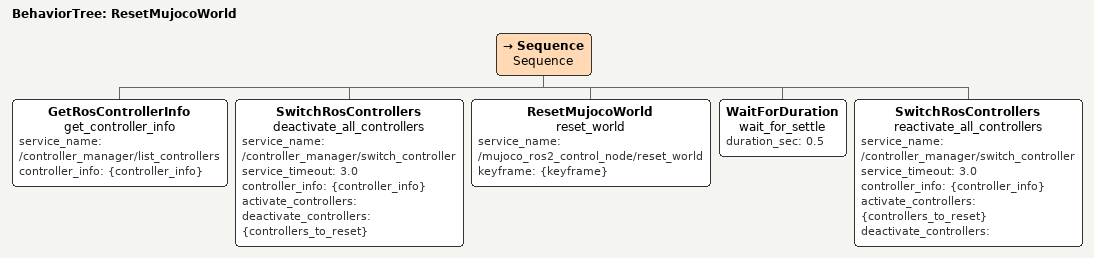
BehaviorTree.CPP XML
<root>

  <BehaviorTree ID="ResetMujocoWorld">

    <Sequence name="Sequence">

      <GetRosControllerInfo
        name="get_controller_info"
        service_name="/controller_manager/list_controllers"
        controller_info="{controller_info}"
      />
      <SwitchRosControllers
        name="deactivate_all_controllers"
        service_name="/controller_manager/switch_controller"
        service_timeout="3.0"
        controller_info="{controller_info}"
        activate_controllers=""
        deactivate_controllers="{controllers_to_reset}"
      />
      <ResetMujocoWorld
        name="reset_world"
        service_name="/mujoco_ros2_control_node/reset_world"
        keyframe="{keyframe}"
      />
      <!-- Give it a second for the sim to "settle" -->
      <WaitForDuration name="wait_for_settle" duration_sec="0.5" />
      <SwitchRosControllers
        name="reactivate_all_controllers"
        service_name="/controller_manager/switch_controller"
        service_timeout="3.0"
        controller_info="{controller_info}"
        activate_controllers="{controllers_to_reset}"
        deactivate_controllers=""
      />

    </Sequence>
  </BehaviorTree>

</root>
